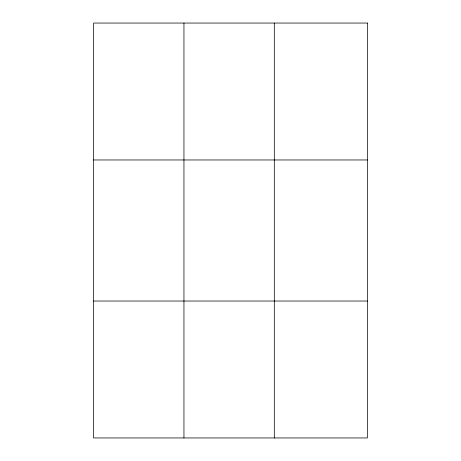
<?xml version="1.0" encoding="UTF-8"?>
<svg xmlns="http://www.w3.org/2000/svg" width="461" height="461" viewBox="0 0 461 461"><rect width="100%" height="100%" fill="white"/><g stroke="black" fill="none" stroke-linecap="round" stroke-linejoin="round"><path stroke-width="0.69" d="M183.951 437.95L183.951 23.05M274.312 437.95L274.312 23.05M93.583 159.967L367.417 159.967M93.583 301.033L367.417 301.033M367.417 23.05L367.417 437.95L93.583 437.95L93.583 23.05L367.417 23.05"/></g></svg>
